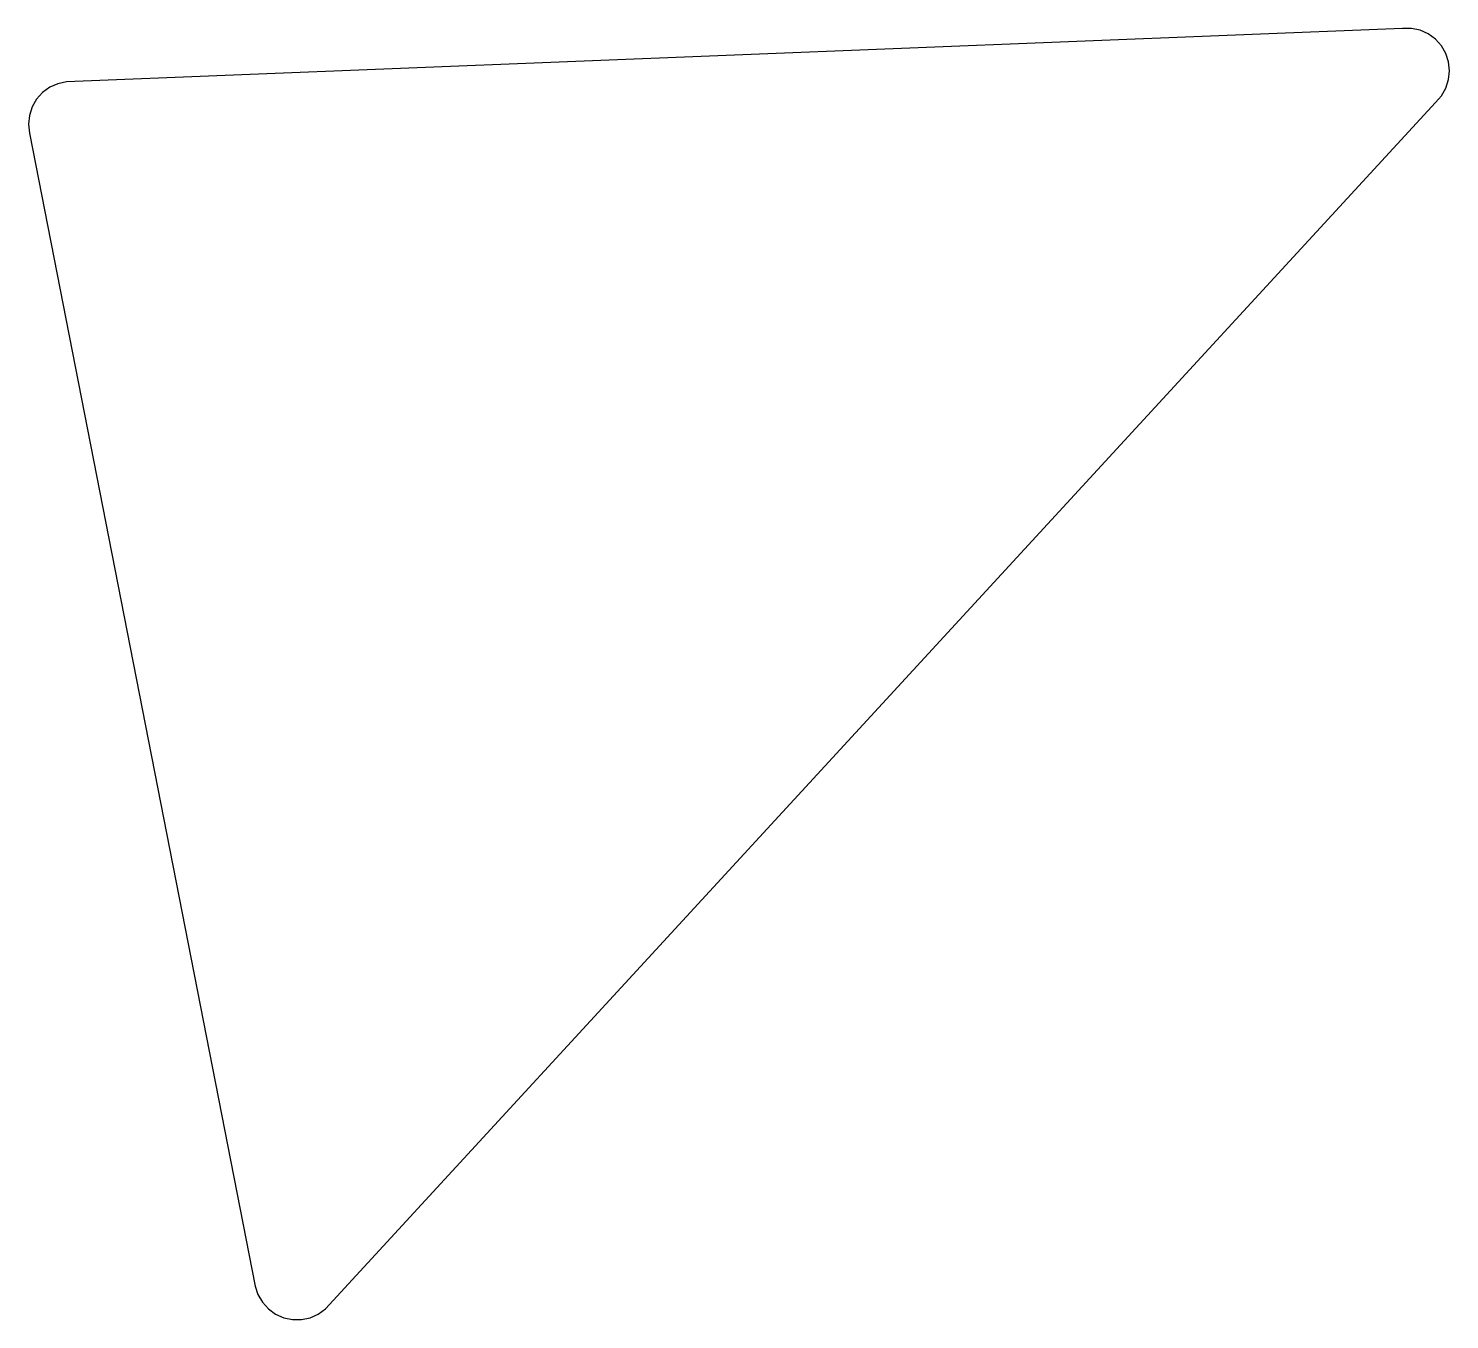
# Model space of a CAD drawing. Header units: metres. Extents: x -32 to 135, y -5 to 147.
import ezdxf

# ---------------------------------------------------------------- set-up
doc = ezdxf.new("R2010")
doc.units = ezdxf.units.M

msp = doc.modelspace()

# ---------------------------------------------------------------- linework, layer by layer
for p, q in [((129.709, 146.542), (-27.0226, 140.273)), ((130.755, 146.542), (129.709, 146.542)), ((131.777, 146.324), (130.755, 146.542)), ((132.732, 145.899), (131.777, 146.324)), ((133.578, 145.285), (132.732, 145.899)), ((134.277, 144.508), (133.578, 145.285)), ((134.8, 143.603), (134.277, 144.508)), ((135.123, 142.609), (134.8, 143.603)), ((135.232, 141.569), (135.123, 142.609)), ((-28.0451, 140.055), (-29, 139.63)), ((-27.0226, 140.273), (-28.0451, 140.055)), ((134.8, 139.536), (135.123, 140.53)), ((135.123, 140.53), (135.232, 141.569)), ((-29.8457, 139.016), (-30.5451, 138.239)), ((-29, 139.63), (-29.8457, 139.016)), ((133.578, 137.853), (134.277, 138.63)), ((134.277, 138.63), (134.8, 139.536)), ((-31.0677, 137.334), (-31.3907, 136.34)), ((-30.5451, 138.239), (-31.0677, 137.334)), ((3.34565, -3.71572), (133.578, 137.853)), ((-31.3907, 136.34), (-31.5, 135.3)), ((-31.5, 135.3), (-31.3907, 134.26)), ((-31.3907, 134.26), (-4.89074, -1.03956)), ((-4.89074, -1.03956), (-4.56773, -2.03368)), ((-4.56773, -2.03368), (-4.04508, -2.93893)), ((-4.04508, -2.93893), (-3.34565, -3.71572)), ((-3.34565, -3.71572), (-2.5, -4.33013)), ((-2.5, -4.33013), (-1.54508, -4.75528)), ((-1.54508, -4.75528), (-0.522642, -4.97261)), ((-0.522642, -4.97261), (0.522642, -4.97261)), ((0.522642, -4.97261), (1.54508, -4.75528)), ((1.54508, -4.75528), (2.5, -4.33013)), ((2.5, -4.33013), (3.34565, -3.71572))]:
    msp.add_line(p, q)

doc.saveas('drawing.dxf')
